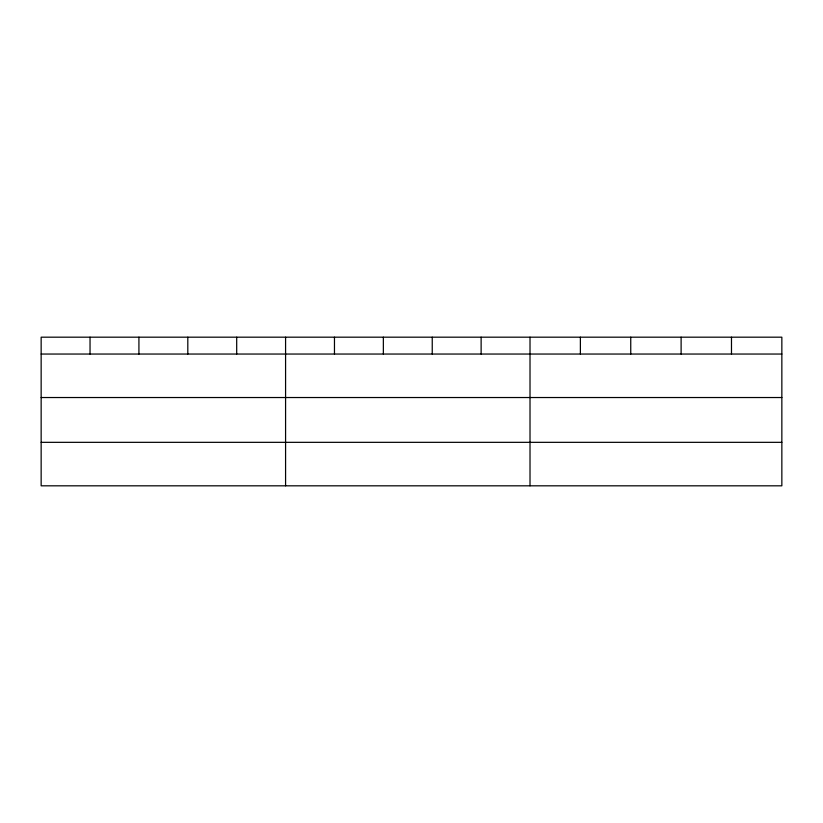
<?xml version="1.0" encoding="UTF-8"?>
<svg xmlns="http://www.w3.org/2000/svg" width="823" height="823" viewBox="0 0 823 823"><rect width="100%" height="100%" fill="white"/><g stroke="black" fill="none" stroke-linecap="round" stroke-linejoin="round"><path stroke-width="1.23" d="M781.85 397.53L781.85 337.183L41.15 337.183L41.15 485.817L781.85 485.817L781.85 397.53L41.15 397.53M41.15 354.044L781.85 354.044M41.15 442.332L781.85 442.332M731.482 337.183L731.482 354.044M681.115 337.183L681.115 354.044M630.747 337.183L630.747 354.044M580.38 337.183L580.38 354.044M530.012 337.183L530.012 485.817M481.126 337.183L481.126 354.044M432.24 337.183L432.24 354.044M383.353 337.183L383.353 354.044M334.467 337.183L334.467 354.044M285.581 337.183L285.581 485.817M236.695 337.183L236.695 354.044M187.809 337.183L187.809 354.044M138.922 337.183L138.922 354.044M90.036 337.183L90.036 354.044"/></g></svg>
